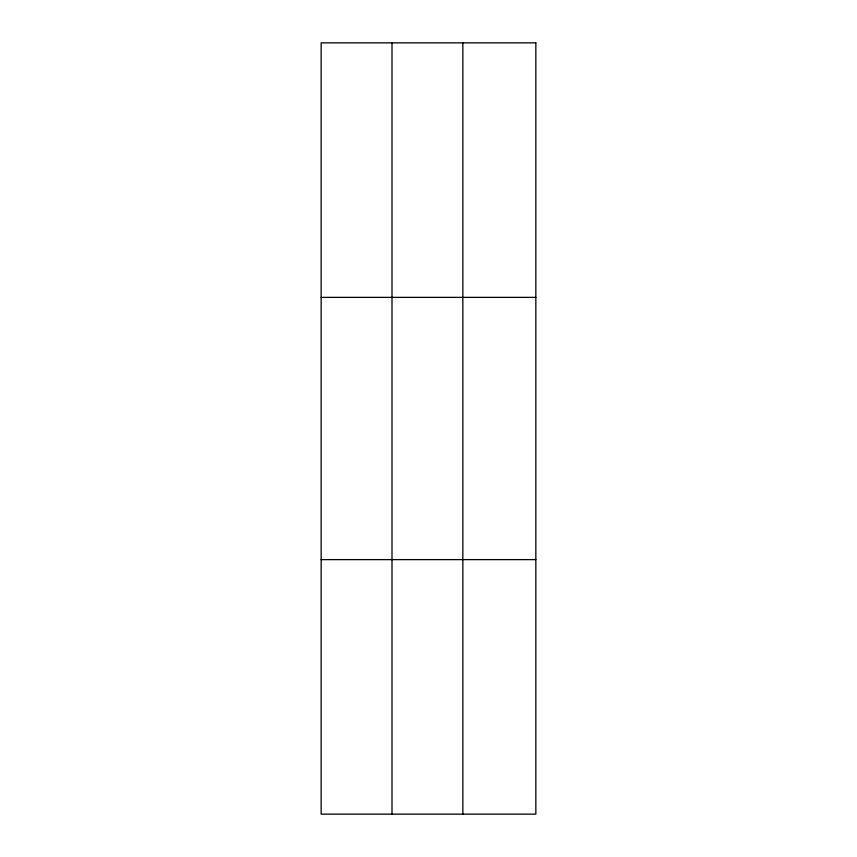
<?xml version="1.0" encoding="UTF-8"?>
<svg xmlns="http://www.w3.org/2000/svg" width="857" height="857" viewBox="0 0 857 857"><rect width="100%" height="100%" fill="white"/><g stroke="black" fill="none" stroke-linecap="round" stroke-linejoin="round"><path stroke-width="1.29" d="M392.003 814.15L392.003 42.85M462.844 814.15L462.844 42.85M321.161 297.379L535.839 297.379M321.161 559.621L535.839 559.621M535.839 42.85L535.839 814.15L321.161 814.15L321.161 42.85L535.839 42.85"/></g></svg>
